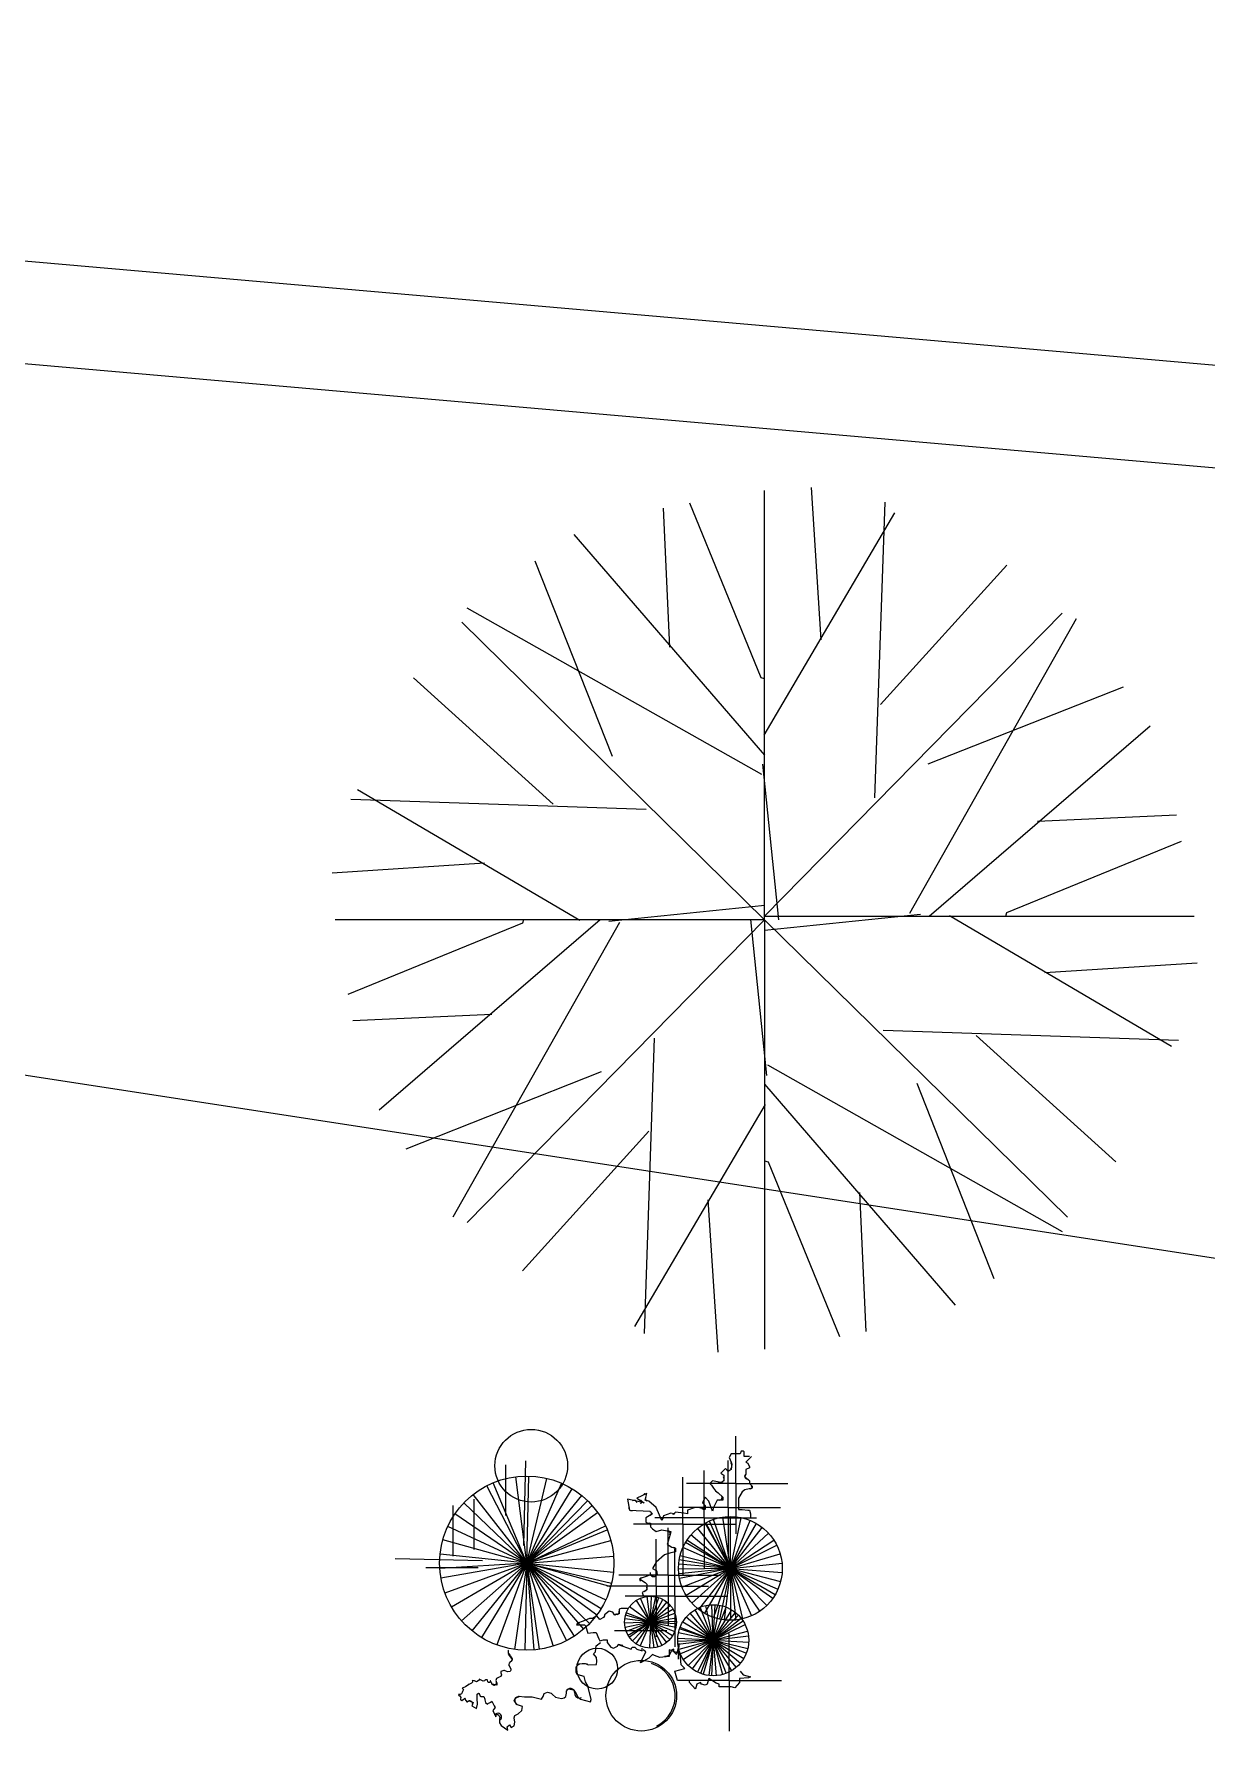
# Model space of a CAD drawing. Header units: millimetres. Extents: x 387 to 811, y 539 to 827.
# Drawn here: x 623.33 to 627.92, y 744.32 to 750.98 of the extents above; entities that cross this region are included whole.
import ezdxf

# ---------------------------------------------------------------- set-up
doc = ezdxf.new("R2010")
doc.units = ezdxf.units.MM
for name, color, linetype in [('cuvas de nível', 51, 'Continuous'), ('MOBILIARIO', 3, 'Continuous'), ('vegetação', 112, 'Continuous')]:
    doc.layers.add(name, color=color, linetype=linetype)

# ---------------------------------------------------------------- blocks, each defined once
blk = doc.blocks.new('T2', base_point=(179.76, 122.92))
for p, q in [((179.76, 122.92), (179.76, 182.32)), ((187.6, 161.67), (186.23, 182.74)), ((166.66, 160.66), (165.76, 179.9)), ((179.27, 156.4), (169.42, 180.59)), ((179.68, 148.48), (197.76, 179.21)), ((179.77, 145.68), (153.43, 176.25)), ((158.72, 145.53), (148.04, 172.54)), ((179.38, 143.01), (138.6, 166.06)), ((137.87, 164.08), (179.76, 122.92)), ((150.5, 138.92), (131.2, 156.4)), ((179.76, 156.27), (179.27, 156.4)), ((181.73, 122.9), (179.52, 144.47)), ((163.39, 138.18), (122.51, 139.57))]:
    blk.add_line(p, q)
blk = doc.blocks.new('AHUA1PL2')
for p, q in [((0, 0), (0, 1.6829)), ((0.2221, 1.0978), (0.1833, 1.6947)), ((-0.3713, 1.0693), (-0.3968, 1.6144)), ((-0.0139, 0.9484), (-0.2932, 1.634)), ((-0.0024, 0.7242), (0.5099, 1.5949)), ((0.0003, 0.6449), (-0.7461, 1.511)), ((-0.5963, 0.6406), (-0.8989, 1.4057)), ((-0.0108, 0.5691), (-1.1663, 1.2222)), ((-1.187, 1.1662), (0, 0)), ((-0.8293, 0.4533), (-1.376, 0.9485)), ((-0.0001, 0.9449), (-0.0139, 0.9484)), ((0.0558, -0.0005), (-0.007, 0.6104)), ((-0.464, 0.4323), (-1.6222, 0.4717))]:
    blk.add_line(p, q)
at = {"xscale": 0.02833333322, "yscale": 0.02833333322, "zscale": 0.02833333322}
for p, rotation in [((0, 0.0148), 269.9999999999999), ((0, 0), 89.99999999999999), ((0, 0), 180)]:
    blk.add_blockref('T2', p, dxfattribs=dict(at, rotation=rotation))

msp = doc.modelspace()

# ---------------------------------------------------------------- linework, layer by layer
at = {"layer": 'cuvas de nível'}
msp.add_polyline3d([(613.381, 748.4948, 82.9656), (620.7082, 747.2934, 82.9656), (628.7682, 746.0534, 82.9656), (635.3145, 744.9542, 82.9656)], dxfattribs=at)
at = {"layer": 'MOBILIARIO'}
for p, q in [((613.1173, 750.977, 31.9656), (635.0645, 749.0568, 31.9656)), ((613.4939, 750.5415, 92.2728), (635.0645, 748.6553, 32.6565))]:
    msp.add_line(p, q, dxfattribs=at)
at = {"layer": 'vegetação'}
for p, q in [((626.0801, 745.294, 31.9656), (626.0801, 745.4788, 31.9656)), ((625.1776, 745.3669, 31.9656), (625.1776, 745.1687, 31.9656)), ((625.2563, 745.3827, 31.9656), (625.249, 745.0501, 31.9656)), ((626.0511, 745.1996, 31.9656), (626.0511, 745.3844, 31.9656)), ((625.2614, 744.9815, 31.9656), (625.1297, 745.2964, 31.9656)), ((625.2614, 744.9815, 31.9656), (625.2182, 745.3201, 31.9656)), ((625.2614, 744.9815, 31.9656), (625.2689, 745.3228, 31.9656)), ((625.2614, 744.9815, 31.9656), (625.34, 745.3137, 31.9656)), ((625.2614, 744.9815, 31.9656), (625.34, 745.3137, 31.9656)), ((625.2614, 744.9815, 31.9656), (625.3981, 745.2943, 31.9656)), ((625.8736, 745.1344, 31.9656), (625.8736, 745.3191, 31.9656)), ((626.0801, 745.294, 31.9656), (625.8867, 745.294, 31.9656)), ((625.9569, 745.1597, 31.9656), (625.9569, 745.3445, 31.9656)), ((626.0801, 745.294, 31.9656), (626.0801, 745.0958, 31.9656)), ((626.0801, 745.294, 31.9656), (626.2845, 745.294, 31.9656)), ((625.2614, 744.9815, 31.9656), (625.0507, 745.25, 31.9656)), ((625.0544, 745.2327, 31.9656), (625.0544, 745.0345, 31.9656)), ((625.2614, 744.9815, 31.9656), (625.1055, 745.2852, 31.9656)), ((625.2614, 744.9815, 31.9656), (625.4388, 745.2732, 31.9656)), ((625.2614, 744.9815, 31.9656), (625.4769, 745.2463, 31.9656)), ((624.9711, 745.2073, 31.9656), (624.9711, 745.0091, 31.9656)), ((625.2614, 744.9815, 31.9656), (624.9797, 745.1744, 31.9656)), ((625.2614, 744.9815, 31.9656), (625.0153, 745.2181, 31.9656)), ((625.2614, 744.9815, 31.9656), (625.4993, 745.2264, 31.9656)), ((625.2614, 744.9815, 31.9656), (625.5176, 745.2072, 31.9656)), ((625.2614, 744.9815, 31.9656), (625.5392, 745.18, 31.9656)), ((626.0511, 745.1996, 31.9656), (625.8578, 745.1996, 31.9656)), ((626.0594, 744.9608, 31.9656), (626.0293, 745.1619, 31.9656)), ((626.0511, 745.1996, 31.9656), (626.0511, 745.0015, 31.9656)), ((626.0511, 745.1996, 31.9656), (626.2556, 745.1996, 31.9656)), ((626.0594, 744.9608, 31.9656), (626.0594, 745.1641, 31.9656)), ((625.2614, 744.9815, 31.9656), (624.9518, 745.1254, 31.9656)), ((625.2614, 744.9815, 31.9656), (625.5702, 745.1272, 31.9656)), ((625.2614, 744.9815, 31.9656), (625.577, 745.1118, 31.9656)), ((625.8736, 745.1344, 31.9656), (625.6802, 745.1344, 31.9656)), ((625.9569, 745.1597, 31.9656), (625.7636, 745.1597, 31.9656)), ((625.8156, 744.9348, 31.9656), (625.8156, 745.1196, 31.9656)), ((625.8736, 745.1344, 31.9656), (625.8736, 744.9362, 31.9656)), ((625.8736, 745.1344, 31.9656), (626.078, 745.1344, 31.9656)), ((626.0594, 744.9608, 31.9656), (625.9304, 745.118, 31.9656)), ((625.9569, 745.1597, 31.9656), (625.9569, 744.9616, 31.9656)), ((625.9569, 745.1597, 31.9656), (626.1614, 745.1597, 31.9656)), ((626.0594, 744.9608, 31.9656), (625.9605, 745.1385, 31.9656)), ((626.0594, 744.9608, 31.9656), (625.9626, 745.1396, 31.9656)), ((626.0594, 744.9608, 31.9656), (625.9769, 745.1466, 31.9656)), ((626.0594, 744.9608, 31.9656), (625.9933, 745.1531, 31.9656)), ((626.0594, 744.9608, 31.9656), (626.1018, 745.1596, 31.9656)), ((626.0594, 744.9608, 31.9656), (626.1018, 745.1596, 31.9656)), ((626.0594, 744.9608, 31.9656), (626.1367, 745.1488, 31.9656)), ((626.0594, 744.9608, 31.9656), (626.1612, 745.1368, 31.9656)), ((626.0594, 744.9608, 31.9656), (626.1843, 745.1212, 31.9656)), ((626.0594, 744.9608, 31.9656), (626.209, 745.0985, 31.9656)), ((625.2614, 744.9815, 31.9656), (624.9324, 745.0724, 31.9656)), ((625.2614, 744.9815, 31.9656), (625.5912, 745.0697, 31.9656)), ((625.7685, 744.8913, 31.9656), (625.7685, 745.0761, 31.9656)), ((625.841, 744.8514, 31.9656), (625.841, 745.0362, 31.9656)), ((626.0594, 744.9608, 31.9656), (625.8732, 745.0425, 31.9656)), ((626.0594, 744.9608, 31.9656), (625.8834, 745.0626, 31.9656)), ((626.0594, 744.9608, 31.9656), (625.8891, 745.072, 31.9656)), ((626.0594, 744.9608, 31.9656), (625.9044, 745.0924, 31.9656)), ((626.0594, 744.9608, 31.9656), (626.2296, 745.072, 31.9656)), ((626.0594, 744.9608, 31.9656), (626.2413, 745.0516, 31.9656)), ((624.7451, 744.9998, 31.9656), (625.0883, 744.9924, 31.9656)), ((624.866, 744.9642, 31.9656), (625.0705, 744.9642, 31.9656)), ((625.2614, 744.9815, 31.9656), (624.9207, 744.9607, 31.9656)), ((625.2614, 744.9815, 31.9656), (624.9219, 745.017, 31.9656)), ((625.2614, 744.9815, 31.9656), (624.9251, 744.9231, 31.9656)), ((625.2614, 744.9815, 31.9656), (624.9409, 744.864, 31.9656)), ((625.2614, 744.9815, 31.9656), (624.967, 744.8086, 31.9656)), ((625.2614, 744.9815, 31.9656), (625.0053, 744.7557, 31.9656)), ((625.2614, 744.9815, 31.9656), (625.0459, 744.7167, 31.9656)), ((625.2614, 744.9815, 31.9656), (625.0841, 744.6897, 31.9656)), ((625.2614, 744.9815, 31.9656), (625.1436, 744.661, 31.9656)), ((625.2614, 744.9815, 31.9656), (625.213, 744.6435, 31.9656)), ((625.2614, 744.9815, 31.9656), (625.254, 744.6401, 31.9656)), ((625.2614, 744.9815, 31.9656), (625.6017, 745.0094, 31.9656)), ((625.2614, 744.9815, 31.9656), (625.6017, 745.0094, 31.9656)), ((625.2614, 744.9815, 31.9656), (625.5075, 744.7448, 31.9656)), ((625.2614, 744.9815, 31.9656), (625.4841, 744.7226, 31.9656)), ((625.2614, 744.9815, 31.9656), (625.5361, 744.7786, 31.9656)), ((625.2614, 744.9815, 31.9656), (625.5905, 744.8905, 31.9656)), ((625.2614, 744.9815, 31.9656), (625.5937, 744.9029, 31.9656)), ((625.2614, 744.9815, 31.9656), (625.571, 744.8376, 31.9656)), ((625.2614, 744.9815, 31.9656), (625.5531, 744.8041, 31.9656)), ((625.2614, 744.9815, 31.9656), (625.601, 744.9459, 31.9656)), ((625.2614, 744.9815, 31.9656), (625.3653, 744.6562, 31.9656)), ((625.2614, 744.9815, 31.9656), (625.4174, 744.6777, 31.9656)), ((625.2614, 744.9815, 31.9656), (625.4473, 744.6951, 31.9656)), ((625.2614, 744.9815, 31.9656), (625.3103, 744.6436, 31.9656)), ((625.2614, 744.9815, 31.9656), (625.2894, 744.6412, 31.9656)), ((626.0594, 744.9608, 31.9656), (625.8561, 744.9579, 31.9656)), ((626.0594, 744.9608, 31.9656), (625.8567, 744.9776, 31.9656)), ((626.0594, 744.9608, 31.9656), (625.8571, 744.9397, 31.9656)), ((626.0594, 744.9608, 31.9656), (625.8588, 744.9943, 31.9656)), ((626.0594, 744.9608, 31.9656), (625.8598, 744.9217, 31.9656)), ((626.0594, 744.9608, 31.9656), (625.8623, 745.0107, 31.9656)), ((626.0594, 744.9608, 31.9656), (625.87, 744.8867, 31.9656)), ((626.0594, 744.9608, 31.9656), (625.8863, 744.8541, 31.9656)), ((626.0594, 744.9608, 31.9656), (625.9081, 744.8249, 31.9656)), ((626.0594, 744.9608, 31.9656), (625.9348, 744.8001, 31.9656)), ((626.0594, 744.9608, 31.9656), (625.9575, 744.7848, 31.9656)), ((626.0594, 744.9608, 31.9656), (625.9933, 744.7685, 31.9656)), ((626.0594, 744.9608, 31.9656), (626.0169, 744.7619, 31.9656)), ((626.0594, 744.9608, 31.9656), (626.0349, 744.7589, 31.9656)), ((626.0594, 744.9608, 31.9656), (626.2546, 745.0176, 31.9656)), ((626.0594, 744.9608, 31.9656), (626.2616, 744.9818, 31.9656)), ((626.0594, 744.9608, 31.9656), (626.2616, 744.9818, 31.9656)), ((626.0594, 744.9608, 31.9656), (626.0804, 744.7585, 31.9656)), ((626.0594, 744.9608, 31.9656), (626.1074, 744.7632, 31.9656)), ((626.0594, 744.9608, 31.9656), (626.1419, 744.7749, 31.9656)), ((626.0594, 744.9608, 31.9656), (626.2255, 744.8436, 31.9656)), ((626.0594, 744.9608, 31.9656), (626.2019, 744.8158, 31.9656)), ((626.0594, 744.9608, 31.9656), (626.1737, 744.7927, 31.9656)), ((626.0594, 744.9608, 31.9656), (626.2354, 744.8589, 31.9656)), ((626.0594, 744.9608, 31.9656), (626.2456, 744.8791, 31.9656)), ((626.0594, 744.9608, 31.9656), (626.2621, 744.9454, 31.9656)), ((626.0594, 744.9608, 31.9656), (626.2561, 744.9094, 31.9656)), ((626.0594, 744.9608, 31.9656), (626.0594, 744.7575, 31.9656)), ((625.8156, 744.9348, 31.9656), (625.6223, 744.9348, 31.9656)), ((625.8156, 744.9348, 31.9656), (626.0201, 744.9348, 31.9656)), ((625.8156, 744.9348, 31.9656), (625.8156, 744.7367, 31.9656)), ((625.7685, 744.8913, 31.9656), (625.5752, 744.8913, 31.9656)), ((625.841, 744.8514, 31.9656), (625.6476, 744.8514, 31.9656)), ((625.7462, 744.7501, 31.9656), (625.6909, 744.8354, 31.9656)), ((625.7462, 744.7501, 31.9656), (625.6909, 744.8354, 31.9656)), ((625.7462, 744.7501, 31.9656), (625.707, 744.8439, 31.9656)), ((625.7462, 744.7501, 31.9656), (625.7336, 744.851, 31.9656)), ((625.7462, 744.7501, 31.9656), (625.7504, 744.8517, 31.9656)), ((625.7462, 744.7501, 31.9656), (625.767, 744.8496, 31.9656)), ((625.7462, 744.7501, 31.9656), (625.7784, 744.8465, 31.9656)), ((625.7462, 744.7501, 31.9656), (625.7951, 744.8392, 31.9656)), ((625.7462, 744.7501, 31.9656), (625.8102, 744.829, 31.9656)), ((625.7462, 744.7501, 31.9656), (625.8102, 744.829, 31.9656)), ((625.7685, 744.8913, 31.9656), (625.973, 744.8913, 31.9656)), ((625.7685, 744.8913, 31.9656), (625.7685, 744.6931, 31.9656)), ((625.841, 744.8514, 31.9656), (626.0454, 744.8514, 31.9656)), ((625.841, 744.8514, 31.9656), (625.841, 744.6532, 31.9656)), ((625.7462, 744.7501, 31.9656), (625.6453, 744.7627, 31.9656)), ((625.7462, 744.7501, 31.9656), (625.6484, 744.778, 31.9656)), ((625.7462, 744.7501, 31.9656), (625.6513, 744.7866, 31.9656)), ((625.7462, 744.7501, 31.9656), (625.6644, 744.8105, 31.9656)), ((625.7462, 744.7501, 31.9656), (625.8233, 744.8163, 31.9656)), ((625.7462, 744.7501, 31.9656), (625.8339, 744.8015, 31.9656)), ((625.7462, 744.7501, 31.9656), (625.8417, 744.785, 31.9656)), ((625.7462, 744.7501, 31.9656), (625.8464, 744.7674, 31.9656)), ((625.9921, 744.6792, 31.9656), (625.8858, 744.7692, 31.9656)), ((625.9921, 744.6792, 31.9656), (625.9021, 744.7855, 31.9656)), ((625.9921, 744.6792, 31.9656), (625.9208, 744.7989, 31.9656)), ((625.9921, 744.6792, 31.9656), (625.9415, 744.809, 31.9656)), ((625.9921, 744.6792, 31.9656), (625.9635, 744.8155, 31.9656)), ((625.9921, 744.6792, 31.9656), (625.9864, 744.8184, 31.9656)), ((625.9921, 744.6792, 31.9656), (625.9996, 744.8183, 31.9656)), ((625.9921, 744.6792, 31.9656), (626.0182, 744.816, 31.9656)), ((625.9921, 744.6792, 31.9656), (626.0422, 744.8092, 31.9656)), ((625.9921, 744.6792, 31.9656), (626.0646, 744.7982, 31.9656)), ((625.9921, 744.6792, 31.9656), (626.0799, 744.7874, 31.9656)), ((625.9921, 744.6792, 31.9656), (626.0906, 744.7777, 31.9656)), ((625.9921, 744.6792, 31.9656), (626.1018, 744.7651, 31.9656)), ((625.6055, 744.7172, 31.9656), (625.8099, 744.7172, 31.9656)), ((625.7462, 744.7501, 31.9656), (625.6446, 744.7459, 31.9656)), ((625.7462, 744.7501, 31.9656), (625.6467, 744.7292, 31.9656)), ((625.7462, 744.7501, 31.9656), (625.6515, 744.7131, 31.9656)), ((625.7462, 744.7501, 31.9656), (625.6588, 744.698, 31.9656)), ((625.7462, 744.7501, 31.9656), (625.6634, 744.691, 31.9656)), ((625.7462, 744.7501, 31.9656), (625.6753, 744.6772, 31.9656)), ((625.7462, 744.7501, 31.9656), (625.6894, 744.6657, 31.9656)), ((625.7462, 744.7501, 31.9656), (625.7054, 744.6569, 31.9656)), ((625.7462, 744.7501, 31.9656), (625.742, 744.6485, 31.9656)), ((625.7462, 744.7501, 31.9656), (625.8478, 744.7543, 31.9656)), ((625.7462, 744.7501, 31.9656), (625.833, 744.6972, 31.9656)), ((625.7462, 744.7501, 31.9656), (625.846, 744.7311, 31.9656)), ((625.7462, 744.7501, 31.9656), (625.8477, 744.7447, 31.9656)), ((625.7462, 744.7501, 31.9656), (625.841, 744.7136, 31.9656)), ((625.7462, 744.7501, 31.9656), (625.7908, 744.6587, 31.9656)), ((625.7462, 744.7501, 31.9656), (625.759, 744.6492, 31.9656)), ((625.7462, 744.7501, 31.9656), (625.7752, 744.6526, 31.9656)), ((625.7462, 744.7501, 31.9656), (625.7587, 744.6492, 31.9656)), ((625.7462, 744.7501, 31.9656), (625.8089, 744.6701, 31.9656)), ((625.7462, 744.7501, 31.9656), (625.8222, 744.6825, 31.9656)), ((625.9921, 744.6792, 31.9656), (625.8558, 744.7078, 31.9656)), ((625.9921, 744.6792, 31.9656), (625.86, 744.7234, 31.9656)), ((625.9921, 744.6792, 31.9656), (625.8623, 744.7298, 31.9656)), ((625.9921, 744.6792, 31.9656), (625.8724, 744.7505, 31.9656)), ((625.9921, 744.6792, 31.9656), (626.109, 744.7549, 31.9656)), ((625.9921, 744.6792, 31.9656), (626.1173, 744.7404, 31.9656)), ((625.9921, 744.6792, 31.9656), (626.1267, 744.7151, 31.9656)), ((625.9921, 744.6792, 31.9656), (626.1304, 744.6964, 31.9656)), ((626.0547, 744.5213, 31.9656), (626.0547, 744.7061, 31.9656)), ((625.9921, 744.6792, 31.9656), (625.8529, 744.6741, 31.9656)), ((625.9921, 744.6792, 31.9656), (625.853, 744.6866, 31.9656)), ((625.9921, 744.6792, 31.9656), (625.8539, 744.662, 31.9656)), ((625.9921, 744.6792, 31.9656), (625.8575, 744.6433, 31.9656)), ((625.9921, 744.6792, 31.9656), (625.8636, 744.6255, 31.9656)), ((625.9921, 744.6792, 31.9656), (625.8752, 744.6034, 31.9656)), ((625.9921, 744.6792, 31.9656), (625.8752, 744.6034, 31.9656)), ((625.9921, 744.6792, 31.9656), (625.8936, 744.5807, 31.9656)), ((625.9921, 744.6792, 31.9656), (625.9093, 744.5672, 31.9656)), ((625.9921, 744.6792, 31.9656), (625.9309, 744.554, 31.9656)), ((625.9921, 744.6792, 31.9656), (625.9421, 744.5492, 31.9656)), ((625.9921, 744.6792, 31.9656), (625.9524, 744.5457, 31.9656)), ((625.9921, 744.6792, 31.9656), (625.9749, 744.5409, 31.9656)), ((625.9921, 744.6792, 31.9656), (625.9847, 744.5401, 31.9656)), ((625.9921, 744.6792, 31.9656), (626.0984, 744.5891, 31.9656)), ((625.9921, 744.6792, 31.9656), (626.1118, 744.6079, 31.9656)), ((625.9921, 744.6792, 31.9656), (626.1219, 744.6285, 31.9656)), ((625.9921, 744.6792, 31.9656), (626.1312, 744.6718, 31.9656)), ((625.9921, 744.6792, 31.9656), (626.1277, 744.647, 31.9656)), ((625.9921, 744.6792, 31.9656), (626.0822, 744.5729, 31.9656)), ((625.9921, 744.6792, 31.9656), (626.0428, 744.5494, 31.9656)), ((625.9921, 744.6792, 31.9656), (626.028, 744.5446, 31.9656)), ((625.9921, 744.6792, 31.9656), (626.0034, 744.5403, 31.9656)), ((625.9921, 744.6792, 31.9656), (626.028, 744.5446, 31.9656)), ((625.9921, 744.6792, 31.9656), (626.0634, 744.5595, 31.9656)), ((626.0547, 744.5213, 31.9656), (625.8614, 744.5213, 31.9656)), ((626.0547, 744.5213, 31.9656), (626.2592, 744.5213, 31.9656)), ((626.0547, 744.5213, 31.9656), (626.0547, 744.3231, 31.9656))]:
    msp.add_line(p, q, dxfattribs=at)
at = {"layer": 'vegetação', "elevation": 31.9656}
for points in [[(626.1344, 745.3992), (626.1127, 745.3992), (626.1127, 745.3992), (626.1127, 745.4137), (626.1127, 745.4173), (626.1091, 745.4209), (626.1018, 745.4209), (626.0982, 745.41), (626.0946, 745.41), (626.0801, 745.41), (626.0692, 745.41), (626.062, 745.41), (626.0547, 745.3955), (626.062, 745.3774), (626.0656, 745.3701), (626.062, 745.3484), (626.0511, 745.3411), (626.0402, 745.352), (626.0221, 745.3339), (626.033, 745.3266), (626.033, 745.3048), (626.0221, 745.2976), (625.9895, 745.3048), (625.9786, 745.294), (625.9859, 745.2867), (625.9931, 745.2758), (626.0004, 745.2649), (626.0112, 745.2577), (626.0294, 745.2395), (626.0294, 745.2287), (626.0076, 745.2287), (625.9931, 745.1996), (625.9895, 745.1851), (625.975, 745.225), (625.9605, 745.2395), (625.9497, 745.2178), (625.9605, 745.2069), (625.9605, 745.1924), (625.9352, 745.1996), (625.9207, 745.1996), (625.8917, 745.1888), (625.8917, 745.1743), (625.8772, 745.1779), (625.8446, 745.1815), (625.8373, 745.1743), (625.8265, 745.1779), (625.7975, 745.167), (625.7902, 745.1489), (625.7685, 745.1996), (625.7395, 745.225), (625.725, 745.2287), (625.7323, 745.2541), (625.6924, 745.2359), (625.7214, 745.2178), (625.6562, 745.2323), (625.6634, 745.1888), (625.7431, 745.1851), (625.754, 745.1743), (625.7286, 745.1597), (625.7286, 745.1416), (625.7359, 745.138), (625.7468, 745.138), (625.7468, 745.1235), (625.754, 745.1162), (625.7685, 745.1053), (625.7902, 745.1126), (625.8265, 745.1053), (625.8228, 745.0944), (625.812, 745.0545), (625.8192, 745.0509), (625.8301, 745.0437), (625.8446, 745.04), (625.8446, 745.0255), (625.8265, 745.0219), (625.8011, 745.0146), (625.7685, 744.9856), (625.754, 744.9602), (625.7685, 744.953), (625.7721, 744.9385), (625.7613, 744.9276), (625.7431, 744.9348), (625.7033, 744.9203), (625.725, 744.9058), (625.7323, 744.8986), (625.7323, 744.8841), (625.7323, 744.8841), (625.7323, 744.8768), (625.7142, 744.8659), (625.7178, 744.855)], [(626.1417, 745.3992), (626.1199, 745.3774), (626.1272, 745.3738), (626.1344, 745.3593), (626.1344, 745.3556), (626.1199, 745.3484), (626.1199, 745.3302), (626.1163, 745.3194), (626.1308, 745.3085), (626.1344, 745.3048), (626.1344, 745.294), (626.1453, 745.2831), (626.1453, 745.2758), (626.1163, 745.2686), (626.1054, 745.2613), (626.091, 745.2359), (626.091, 745.1924), (626.1054, 745.1924), (626.1272, 745.1888), (626.1344, 745.1888), (626.1381, 745.1743), (626.1381, 745.1706), (626.1381, 745.1634), (626.1381, 745.1561)], [(625.6562, 744.8043), (625.6308, 744.8043), (625.6236, 744.8006), (625.6236, 744.7861), (625.6236, 744.7825), (625.6055, 744.7789), (625.5982, 744.7897), (625.5837, 744.7934), (625.5656, 744.7789), (625.5656, 744.7752), (625.562, 744.768), (625.5475, 744.7607), (625.5475, 744.7607), (625.5366, 744.7752), (625.5185, 744.7643), (625.5076, 744.7643), (625.4823, 744.7535), (625.4605, 744.7462), (625.4569, 744.739), (625.4787, 744.739), (625.4895, 744.739), (625.4931, 744.7317), (625.5004, 744.7063), (625.5221, 744.7099), (625.5294, 744.7099), (625.533, 744.7099), (625.5439, 744.6845), (625.5475, 744.6773), (625.562, 744.6809), (625.562, 744.6809), (625.5765, 744.6809), (625.5765, 744.67), (625.591, 744.6519), (625.6018, 744.6483), (625.6163, 744.6555), (625.62, 744.6628), (625.6707, 744.6446), (625.6743, 744.6519), (625.6852, 744.6519), (625.6924, 744.6446), (625.7142, 744.6374), (625.7142, 744.6483)], [(625.19, 744.6408), (625.1888, 744.6384), (625.1888, 744.6372), (625.1888, 744.6336), (625.1888, 744.6312), (625.1888, 744.6288), (625.1912, 744.6276), (625.1924, 744.624), (625.1948, 744.6204), (625.1972, 744.618), (625.1996, 744.6144), (625.202, 744.6096), (625.2044, 744.606), (625.2044, 744.6024), (625.1984, 744.5964), (625.1984, 744.5952), (625.196, 744.594), (625.1924, 744.5892), (625.1912, 744.5844), (625.1912, 744.5796), (625.1948, 744.5748), (625.1996, 744.5652), (625.1996, 744.5616), (625.196, 744.5568), (625.1863, 744.5556), (625.1743, 744.5604), (625.1719, 744.5604), (625.1599, 744.5568), (625.1599, 744.552), (625.1611, 744.5472), (625.1623, 744.5436), (625.1599, 744.5376), (625.1527, 744.534), (625.1431, 744.5292), (625.1407, 744.522), (625.1419, 744.5172), (625.1443, 744.5112), (625.1443, 744.5028), (625.1263, 744.5064), (625.1191, 744.5196), (625.1191, 744.5196), (625.1179, 744.5196), (625.1167, 744.5136), (625.1143, 744.5136), (625.1143, 744.5136), (625.1119, 744.5136), (625.1082, 744.516), (625.1082, 744.5172), (625.107, 744.5232), (625.1058, 744.5244), (625.1034, 744.5244), (625.101, 744.5244), (625.0974, 744.522), (625.0962, 744.5196), (625.0902, 744.5184), (625.0746, 744.5268), (625.0746, 744.5268), (625.077, 744.5244), (625.0638, 744.516), (625.0614, 744.5172), (625.0566, 744.5196), (625.047, 744.5208), (625.0482, 744.5196), (625.0482, 744.5148), (625.0446, 744.5112), (625.0374, 744.5076), (625.0362, 744.5088), (625.035, 744.5052), (625.0217, 744.4968), (625.0085, 744.4908), (625.0133, 744.486), (625.0097, 744.4788), (625.0085, 744.474), (625.0061, 744.4692), (625.0025, 744.468), (625.0001, 744.4668), (624.9941, 744.4668), (624.9953, 744.4632), (624.9977, 744.462), (625.0001, 744.4584), (625.0025, 744.4548), (625.0013, 744.45), (625.0013, 744.4452), (625.0073, 744.4428), (625.0121, 744.4464), (625.0145, 744.4488), (625.0181, 744.4524), (625.0205, 744.4512), (625.0181, 744.4476), (625.0265, 744.438), (625.0277, 744.438), (625.0325, 744.4416), (625.0374, 744.4416), (625.0518, 744.4356), (625.0458, 744.4223), (625.065, 744.4115), (625.0686, 744.4283), (625.0674, 744.4512), (625.0674, 744.468), (625.0722, 744.4716), (625.0746, 744.4704), (625.0782, 744.4596), (625.0818, 744.4584), (625.0914, 744.4584), (625.0938, 744.4584), (625.0974, 744.4488), (625.0974, 744.4452), (625.0998, 744.4356), (625.107, 744.4283), (625.1119, 744.4319), (625.1215, 744.4368), (625.1239, 744.4404), (625.1335, 744.4223), (625.1371, 744.4151), (625.1323, 744.4091), (625.1287, 744.4031), (625.1407, 744.3791), (625.1419, 744.3875), (625.1479, 744.3887), (625.1527, 744.3827), (625.1563, 744.3767), (625.1539, 744.3707), (625.1551, 744.3551), (625.1611, 744.3455), (625.1875, 744.3263), (625.1851, 744.3395), (625.1936, 744.3479), (625.2008, 744.3371), (625.2116, 744.3431), (625.214, 744.3575), (625.2116, 744.3755), (625.2152, 744.3839), (625.2272, 744.3911), (625.2416, 744.4043), (625.2452, 744.4199), (625.2296, 744.4247), (625.2224, 744.4271), (625.2116, 744.4428), (625.2188, 744.4548), (625.2308, 744.4596), (625.2524, 744.4572), (625.2825, 744.4572), (625.3185, 744.4476), (625.3233, 744.4548), (625.3257, 744.4584), (625.3293, 744.4704), (625.3425, 744.4752), (625.357, 744.4716), (625.3618, 744.4668), (625.3738, 744.456), (625.3978, 744.4512), (625.4086, 744.4536), (625.4146, 744.4584), (625.417, 744.4716), (625.417, 744.4812), (625.4255, 744.4884), (625.4447, 744.4848), (625.4507, 744.4764), (625.4615, 744.4572), (625.4723, 744.4476), (625.5108, 744.438), (625.5132, 744.4464), (625.5012, 744.5004), (625.4915, 744.516), (625.4867, 744.5364), (625.4723, 744.5412), (625.4591, 744.5448), (625.4555, 744.5544), (625.4555, 744.5748), (625.4651, 744.5868), (625.4915, 744.588), (625.5024, 744.5832), (625.5348, 744.5844), (625.536, 744.5976), (625.5348, 744.612), (625.5228, 744.6264), (625.5312, 744.6336), (625.5336, 744.6577), (625.5504, 744.6709)], [(625.1912, 744.6288), (625.1888, 744.6252), (625.1924, 744.6192), (625.196, 744.6144), (625.202, 744.6072), (625.2032, 744.6024)], [(625.6384, 744.6555), (625.6384, 744.6586), (625.6365, 744.658), (625.634, 744.658), (625.6328, 744.658), (625.6322, 744.6592), (625.631, 744.6598), (625.6297, 744.6604), (625.6266, 744.6617), (625.626, 744.6617), (625.6211, 744.6629), (625.6186, 744.6598), (625.6186, 744.6592), (625.6149, 744.6549)], [(626.0982, 744.5576), (626.1091, 744.5431), (626.1381, 744.5358), (626.1308, 744.5322), (626.0946, 744.5286), (626.0946, 744.5141), (626.0765, 744.4923), (626.062, 744.4959), (626.0583, 744.4959), (626.0149, 744.4959), (626.0149, 744.5068), (626.004, 744.5104), (625.975, 744.5286), (625.9678, 744.5068), (625.9605, 744.5032), (625.946, 744.5068), (625.9424, 744.5141), (625.9279, 744.5068), (625.9243, 744.4923), (625.9207, 744.4887), (625.8989, 744.5141), (625.8989, 744.5213), (625.8518, 744.5213), (625.841, 744.5576), (625.8808, 744.5685), (625.8663, 744.583), (625.8627, 744.6265), (625.8192, 744.641), (625.8192, 744.6156), (625.783, 744.612), (625.7613, 744.6193), (625.754, 744.6229), (625.7395, 744.6084), (625.7069, 744.5902), (625.7286, 744.6338), (625.7178, 744.641)], [(625.8555, 744.6047), (625.8591, 744.6664), (625.8482, 744.6229), (625.8373, 744.6338), (625.8373, 744.6446), (625.8301, 744.641), (625.8192, 744.6193), (625.8192, 744.6193), (625.8047, 744.6156), (625.8011, 744.6156)], [(625.2332, 744.4584), (625.2164, 744.4512)]]:
    msp.add_lwpolyline(points, dxfattribs=at)
at = {"layer": 'vegetação'}
for centre, radius in [((625.2788, 745.3635, 31.9656), 0.1424), ((625.2614, 744.9815, 31.9656), 0.3414), ((626.0594, 744.9608, 31.9656), 0.2033), ((625.7462, 744.7501, 31.9656), 0.1017), ((625.9921, 744.6792, 31.9656), 0.1393), ((625.5376, 744.5679, 31.9656), 0.0799), ((625.7102, 744.4618, 31.9656), 0.1385)]:
    msp.add_circle(centre, radius, dxfattribs=at)
for centre, radius, start, end in [((626.0419, 745.3628, 31.9656), 0.0234, 326.99166, 33.00834), ((626.0196, 745.3125, 31.9656), 0.0149, 239.08743, 30.9821), ((626.1237, 745.3215, 31.9656), 0.00903, 115.51533, 287.1789), ((625.6825, 745.2155, 31.9656), 0.0117, 19.56233, 123.52587), ((625.7073, 745.2222, 31.9656), 0.00531, 247.24827, 88.59079), ((625.725, 745.2476, 31.9656), 0.00579, 10.17697, 154.61605), ((625.7333, 745.2333, 31.9656), 0.00752, 129.13002, 255.89862), ((626.0159, 745.2388, 31.9656), 0.0107, 280.30904, 58.73312), ((626.1372, 745.2803, 31.9656), 0.00708, 239.75331, 42.99469), ((625.6718, 745.1976, 31.9656), 0.0104, 172.14283, 294.05093), ((625.7438, 745.1764, 31.9656), 0.00661, 276.40863, 83.59137), ((625.7912, 745.1591, 31.9656), 0.00531, 198.23458, 13.69272), ((625.8361, 745.1802, 31.9656), 0.00618, 237.22828, 352.37496), ((625.9533, 745.202, 31.9656), 0.00851, 223.54659, 43.05143), ((625.7417, 745.1334, 31.9656), 0.0052, 325.87715, 135.47557), ((625.8149, 745.0996, 31.9656), 0.0083, 317.83145, 92.80722), ((625.8355, 745.0342, 31.9656), 0.00899, 335.50273, 74.84559), ((625.7116, 744.9168, 31.9656), 0.00725, 82.38633, 235.15935), ((625.7585, 744.9423, 31.9656), 0.0135, 167.86592, 299.00968), ((625.7577, 744.9437, 31.9656), 0.015, 299.00968, 39.10834), ((625.7206, 744.8829, 31.9656), 0.0123, 276.68165, 18.43918), ((625.6115, 744.7759, 31.9656), 0.00542, 69.38637, 172.60242), ((625.6162, 744.7884, 31.9656), 0.00792, 249.38637, 32.49387), ((625.485, 744.5331, 31.9656), 0.0543, 75.30734, 118.50402), ((625.7102, 744.4611, 31.9656), 0.1328, 296.69903, 72.57938), ((625.1329, 744.5139, 31.9656), 0.0104, 188.53355, 11.46645), ((625.0368, 744.4293, 31.9656), 0.0126, 6.77406, 128.49851), ((625.2306, 744.4422, 31.9656), 0.0163, 97.67793, 266.5677), ((625.4323, 744.4726, 31.9656), 0.0172, 356.56954, 163.19679), ((625.4674, 744.4705, 31.9656), 0.0179, 176.56954, 298.53005), ((625.1478, 744.3776, 31.9656), 0.0151, 316.06961, 150.23494)]:
    msp.add_arc(centre, radius, start, end, dxfattribs=at)

# ---------------------------------------------------------------- block references
msp.add_blockref('AHUA1PL2', (626.1936, 747.5039, 83.9656), dxfattribs=at)

doc.saveas('drawing.dxf')
